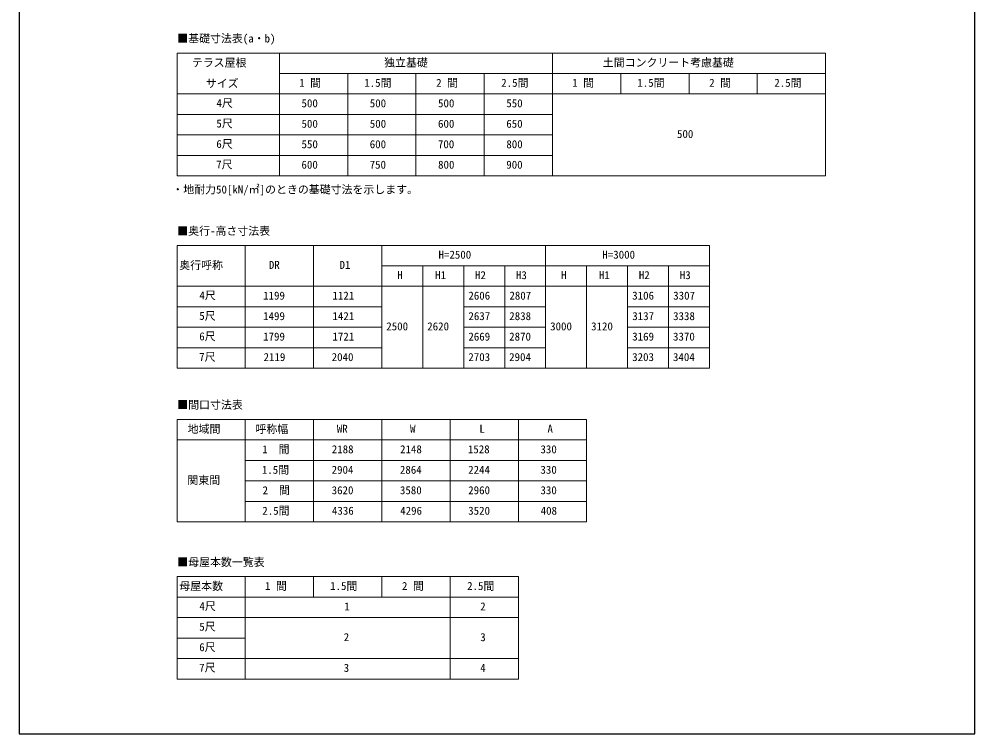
# Model space of a CAD drawing. Units: millimetres, scale not verified. Extents: x -7000 to 7000, y -10401 to 10355.
# Drawn here: x -7000 to 7000, y -10401 to 69 of the extents above; entities that cross this region are included whole.
import ezdxf
from ezdxf.enums import TextEntityAlignment as Align

# ---------------------------------------------------------------- set-up
doc = ezdxf.new("R2010")
doc.units = ezdxf.units.MM
doc.header["$LTSCALE"] = 50
doc.layers.add('0-1_TABLE1', color=7, linetype='Continuous', lineweight=18)
doc.layers.add('0-2_USER1', color=3, linetype='Continuous')
doc.layers.add('0-7_YKK_ZWAK', color=7, linetype='Continuous')
doc.styles.add('ＭＳ ゴシック', font='')
doc.styles.get('ＭＳ ゴシック').set_extended_font_data('MS Gothic')

msp = doc.modelspace()

# ---------------------------------------------------------------- linework, layer by layer
at = {"layer": '0-1_TABLE1'}
for p, q in [((-4687.18, -427.66), (4812.82, -427.66)), ((-4687.18, -427.66), (-4687.18, -2227.66)), ((-3187.18, -427.66), (-3187.18, -2227.66)), ((812.82, -427.66), (812.82, -2227.66)), ((4812.82, -427.66), (4812.82, -2227.66)), ((-3187.18, -727.66), (4812.82, -727.66)), ((-2187.18, -727.66), (-2187.18, -2227.66)), ((-1187.18, -727.66), (-1187.18, -2227.66)), ((-187.18, -727.66), (-187.18, -2227.66)), ((1812.82, -727.66), (1812.82, -1027.66)), ((2812.82, -727.66), (2812.82, -1027.66)), ((3812.82, -727.66), (3812.82, -1027.66)), ((-4687.18, -1027.66), (4812.82, -1027.66)), ((-4687.18, -1327.66), (812.82, -1327.66)), ((-4687.18, -1627.66), (812.82, -1627.66)), ((-4687.18, -1927.66), (812.82, -1927.66)), ((-4687.18, -2227.66), (4812.82, -2227.66)), ((-4687.18, -3245.31), (3112.82, -3245.31)), ((-4687.18, -3245.31), (-4687.18, -5045.31)), ((-3687.18, -3245.31), (-3687.18, -5045.31)), ((-2687.18, -3245.31), (-2687.18, -5045.31)), ((-1687.18, -3245.31), (-1687.18, -5045.31)), ((712.82, -3245.31), (712.82, -5045.31)), ((3112.82, -3245.31), (3112.82, -5045.31)), ((-1687.18, -3545.31), (3112.82, -3545.31)), ((-1087.18, -3545.31), (-1087.18, -5045.31)), ((-487.18, -3545.31), (-487.18, -5045.31)), ((112.82, -3545.31), (112.82, -5045.31)), ((1312.82, -3545.31), (1312.82, -5045.31)), ((1912.82, -3545.31), (1912.82, -5045.31)), ((2512.82, -3545.31), (2512.82, -5045.31)), ((-4687.18, -3845.31), (3112.82, -3845.31)), ((-4687.18, -4145.31), (-1687.18, -4145.31)), ((-487.18, -4145.31), (712.82, -4145.31)), ((1912.82, -4145.31), (3112.82, -4145.31)), ((-4687.18, -4445.31), (-1687.18, -4445.31)), ((-487.18, -4445.31), (712.82, -4445.31)), ((1912.82, -4445.31), (3112.82, -4445.31)), ((-4687.18, -4745.31), (-1687.18, -4745.31)), ((-487.18, -4745.31), (712.82, -4745.31)), ((1912.82, -4745.31), (3112.82, -4745.31)), ((-4687.18, -5045.31), (3112.82, -5045.31)), ((-4687.18, -5796.08), (1312.82, -5796.08)), ((-4687.18, -5796.08), (-4687.18, -7296.08)), ((-3687.18, -5796.08), (-3687.18, -7296.08)), ((-2687.18, -5796.08), (-2687.18, -7296.08)), ((-1687.18, -5796.08), (-1687.18, -7296.08)), ((-687.18, -5796.08), (-687.18, -7296.08)), ((312.82, -5796.08), (312.82, -7296.08)), ((1312.82, -5796.08), (1312.82, -7296.08)), ((-4687.18, -6096.08), (1312.82, -6096.08)), ((-3687.18, -6396.08), (1312.82, -6396.08)), ((-3687.18, -6696.08), (1312.82, -6696.08)), ((-3687.18, -6996.08), (1312.82, -6996.08)), ((-4687.18, -7296.08), (1312.82, -7296.08)), ((-4687.18, -8098), (312.82, -8098)), ((-4687.18, -8098), (-4687.18, -9598)), ((-3687.18, -8098), (-3687.18, -9598)), ((-2687.18, -8098), (-2687.18, -8398)), ((-1687.18, -8098), (-1687.18, -8398)), ((-687.18, -8098), (-687.18, -9598)), ((312.82, -8098), (312.82, -9598)), ((-4687.18, -8398), (312.82, -8398)), ((-4687.18, -8698), (312.82, -8698)), ((-4687.18, -8998), (-3687.18, -8998)), ((-4687.18, -9298), (312.82, -9298)), ((-4687.18, -9598), (312.82, -9598))]:
    msp.add_line(p, q, dxfattribs=at)
at = {"layer": '0-7_YKK_ZWAK'}
msp.add_line((-7000, 9998.9), (-7000, -10401.1), dxfattribs=at)
msp.add_lwpolyline([(-7000, -10401.1), (7000, -10401.1), (7000, 9998.9)], dxfattribs=at)

# ---------------------------------------------------------------- texts
at = {"layer": '0-1_TABLE1', "style": 'ＭＳ ゴシック'}
for s, p in [('テラス屋根', (-4469.91, -662.96)), ('独立基礎', (-1652.63, -661.75)), ('土間コンクリート考慮基礎', (1549.64, -661.75)), ('サイズ', (-4265.82, -966.9)), ('1 間', (-2898.09, -958.11)), ('1.5間', (-1944.45, -958.11)), ('2 間', (-891.73, -958.11)), ('2.5間', (61.91, -958.11)), ('1 間', (1101.91, -958.11)), ('1.5間', (2055.55, -958.11)), ('2 間', (3108.27, -958.11)), ('2.5間', (4061.91, -958.11)), ('4尺', (-4109, -1254.48)), ('500', (-2863.54, -1257.66)), ('500', (-1863.54, -1257.66)), ('500', (-863.54, -1257.66)), ('550', (136.46, -1257.66)), ('5尺', (-4110.82, -1554.48)), ('500', (-2863.54, -1557.66)), ('500', (-1863.54, -1557.66)), ('600', (-864, -1557.66)), ('650', (136, -1557.66)), ('500', (2636.46, -1707.66)), ('6尺', (-4111.27, -1854.48)), ('550', (-2863.54, -1857.66)), ('600', (-1864, -1857.66)), ('700', (-865.36, -1857.66)), ('800', (136.91, -1857.66)), ('7尺', (-4112.63, -2154.48)), ('600', (-2864, -2157.66)), ('750', (-1865.36, -2157.66)), ('800', (-863.09, -2157.66)), ('900', (136, -2157.66)), ('H=2500', (-856.73, -3475.31)), ('H=3000', (1543.27, -3475.31)), ('奥行呼称', (-4654, -3630.31)), ('DR', (-3341.73, -3625.31)), ('D1', (-2306.73, -3625.31)), ('H', (-1461.73, -3775.31)), ('H1', (-906.27, -3775.31)), ('H2', (-322.18, -3775.31)), ('H3', (277.82, -3775.31)), ('H', (938.27, -3775.31)), ('H1', (1493.73, -3775.31)), ('H2', (2077.82, -3775.31)), ('H3', (2677.82, -3775.31)), ('4尺', (-4359, -4072.13)), ('1199', (-3425.82, -4075.31)), ('1121', (-2410.36, -4075.31)), ('2606', (-419.45, -4075.31)), ('2807', (181.46, -4075.31)), ('3106', (1980.55, -4075.31)), ('3307', (2581.46, -4075.31)), ('5尺', (-4360.82, -4372.13)), ('1499', (-3425.82, -4375.31)), ('1421', (-2410.36, -4375.31)), ('2637', (-418.54, -4375.31)), ('2838', (179.64, -4375.31)), ('3137', (1981.46, -4375.31)), ('3338', (2579.64, -4375.31)), ('2500', (-1621.73, -4525.31)), ('2620', (-1021.73, -4525.31)), ('3000', (778.27, -4525.31)), ('3120', (1378.27, -4525.31)), ('6尺', (-4361.27, -4672.13)), ('1799', (-3425.82, -4675.31)), ('1721', (-2410.36, -4675.31)), ('2669', (-419.45, -4675.31)), ('2870', (178.27, -4675.31)), ('3169', (1980.55, -4675.31)), ('3370', (2578.27, -4675.31)), ('7尺', (-4362.63, -4972.13)), ('2119', (-3419.45, -4975.31)), ('2040', (-2421.73, -4975.31)), ('2703', (-419.91, -4975.31)), ('2904', (177.82, -4975.31)), ('3203', (1980.09, -4975.31)), ('3404', (2577.82, -4975.31)), ('地域間', (-4531.27, -6028.35)), ('呼称幅', (-3538.09, -6029.72)), ('WR', (-2345.82, -6026.08)), ('W', (-1273.54, -6026.08)), ('L', (-257.63, -6026.08)), ('A', (739.18, -6026.08)), ('1\u3000間', (-3439.91, -6326.53)), ('2188', (-2420.36, -6326.08)), ('2148', (-1420.36, -6326.08)), ('1528', (-426.73, -6326.08)), ('330', (636.46, -6326.08)), ('1.5間', (-3444.45, -6626.53)), ('2904', (-2422.18, -6626.08)), ('2864', (-1422.18, -6626.08)), ('2244', (-422.18, -6626.08)), ('330', (636.46, -6626.08)), ('関東間', (-4535.82, -6779.26)), ('2\u3000間', (-3433.54, -6926.53)), ('3620', (-2421.73, -6926.08)), ('3580', (-1421.73, -6926.08)), ('2960', (-421.73, -6926.08)), ('330', (636.46, -6926.08)), ('2.5間', (-3438.09, -7226.53)), ('4336', (-2417.63, -7226.08)), ('4296', (-1417.63, -7226.08)), ('3520', (-421.73, -7226.08)), ('408', (639.64, -7226.08)), ('母屋本数', (-4653.54, -8330.72)), ('1 間', (-3398.09, -8328.45)), ('1.5間', (-2444.45, -8328.45)), ('2 間', (-1391.73, -8328.45)), ('2.5間', (-438.09, -8328.45)), ('4尺', (-4359, -8624.82)), ('1', (-2235.82, -8628)), ('2', (-245.36, -8628)), ('5尺', (-4360.82, -8924.82)), ('2', (-2245.36, -9078)), ('3', (-245.36, -9078)), ('6尺', (-4361.27, -9224.82)), ('7尺', (-4362.63, -9524.82)), ('3', (-2245.36, -9528)), ('4', (-245.82, -9528))]:
    msp.add_text(s, height=117.3, dxfattribs=at).set_placement(p, align=Align.BOTTOM_LEFT)
at = {"layer": '0-2_USER1', "style": 'ＭＳ ゴシック'}
for s, p in [('■基礎寸法表(a・b)', (-4683.57, -308.45)), ('・地耐力50[kN/㎡]のときの基礎寸法を示します。', (-4755.57, -2520.65)), ('■奥行-高さ寸法表', (-4683.57, -3127.92)), ('■間口寸法表', (-4683.57, -5675.05)), ('■母屋本数一覧表', (-4683.57, -7979.7))]:
    msp.add_text(s, height=117.3, dxfattribs=at).set_placement(p, align=Align.BOTTOM_LEFT)

doc.saveas('drawing.dxf')
